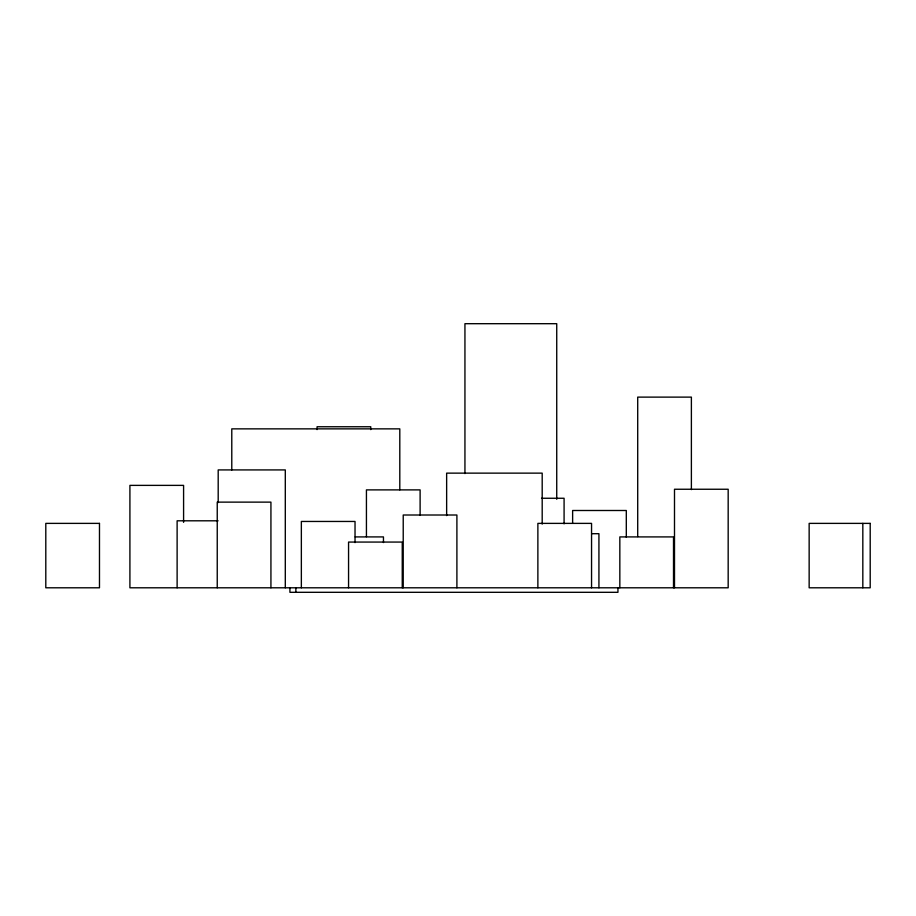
<?xml version="1.0" encoding="UTF-8"?>
<svg xmlns="http://www.w3.org/2000/svg" width="916" height="916" viewBox="0 0 916 916"><rect width="100%" height="100%" fill="white"/><g stroke="black" fill="none" stroke-linecap="round" stroke-linejoin="round"><path stroke-width="1.37" d="M541.551 498.258L564.084 498.258L564.084 523.849M218.088 520.803L177.12 520.803L177.12 587.797M591.862 533.696L598.927 533.696L598.927 587.797M355.202 536.913L383.46 536.913L383.46 542.57M862.826 523.38L862.826 587.797M691.385 489.613L691.385 397.12L637.708 397.12L637.708 536.57M674.497 587.797L674.497 489.247L728.174 489.247L728.174 587.797L129.912 587.797L129.912 485.377L183.589 485.377L183.589 522.36M673.512 587.797L673.512 536.913L619.834 536.913L619.834 587.797M626.304 537.2L626.304 510.498L572.626 510.498L572.626 523.15M617.945 587.797L617.945 592.308L289.925 592.308L289.925 587.797M591.553 587.797L591.553 523.38L537.875 523.38L537.875 587.797M556.733 499.289L556.733 323.692L464.939 323.692L464.939 473.595M542.192 524.101L542.192 473.137L446.642 473.137L446.642 515.605M456.901 587.797L456.901 515.01L403.223 515.01L403.223 587.797M420.112 515.433L420.112 489.888L366.434 489.888L366.434 536.719M402.25 587.797L402.25 542.066L348.561 542.066L348.561 587.797M399.8 489.877L399.8 428.86L231.782 428.86L231.782 470.011M370.751 429.604L370.751 426.753L317.073 426.753L317.073 429.604M355.03 542.627L355.03 521.456L301.353 521.456L301.353 587.797M295.879 587.797L295.857 592.308M285.3 587.797L285.3 469.919L218.191 469.919L218.191 502.586M270.93 587.797L270.93 502.128L217.241 502.128L217.241 587.797M99.478 523.38L45.8 523.38L45.8 587.797L99.478 587.797L99.478 523.38M870.2 523.38L809.149 523.38L809.149 587.797L870.2 587.797L870.2 523.38"/></g></svg>
